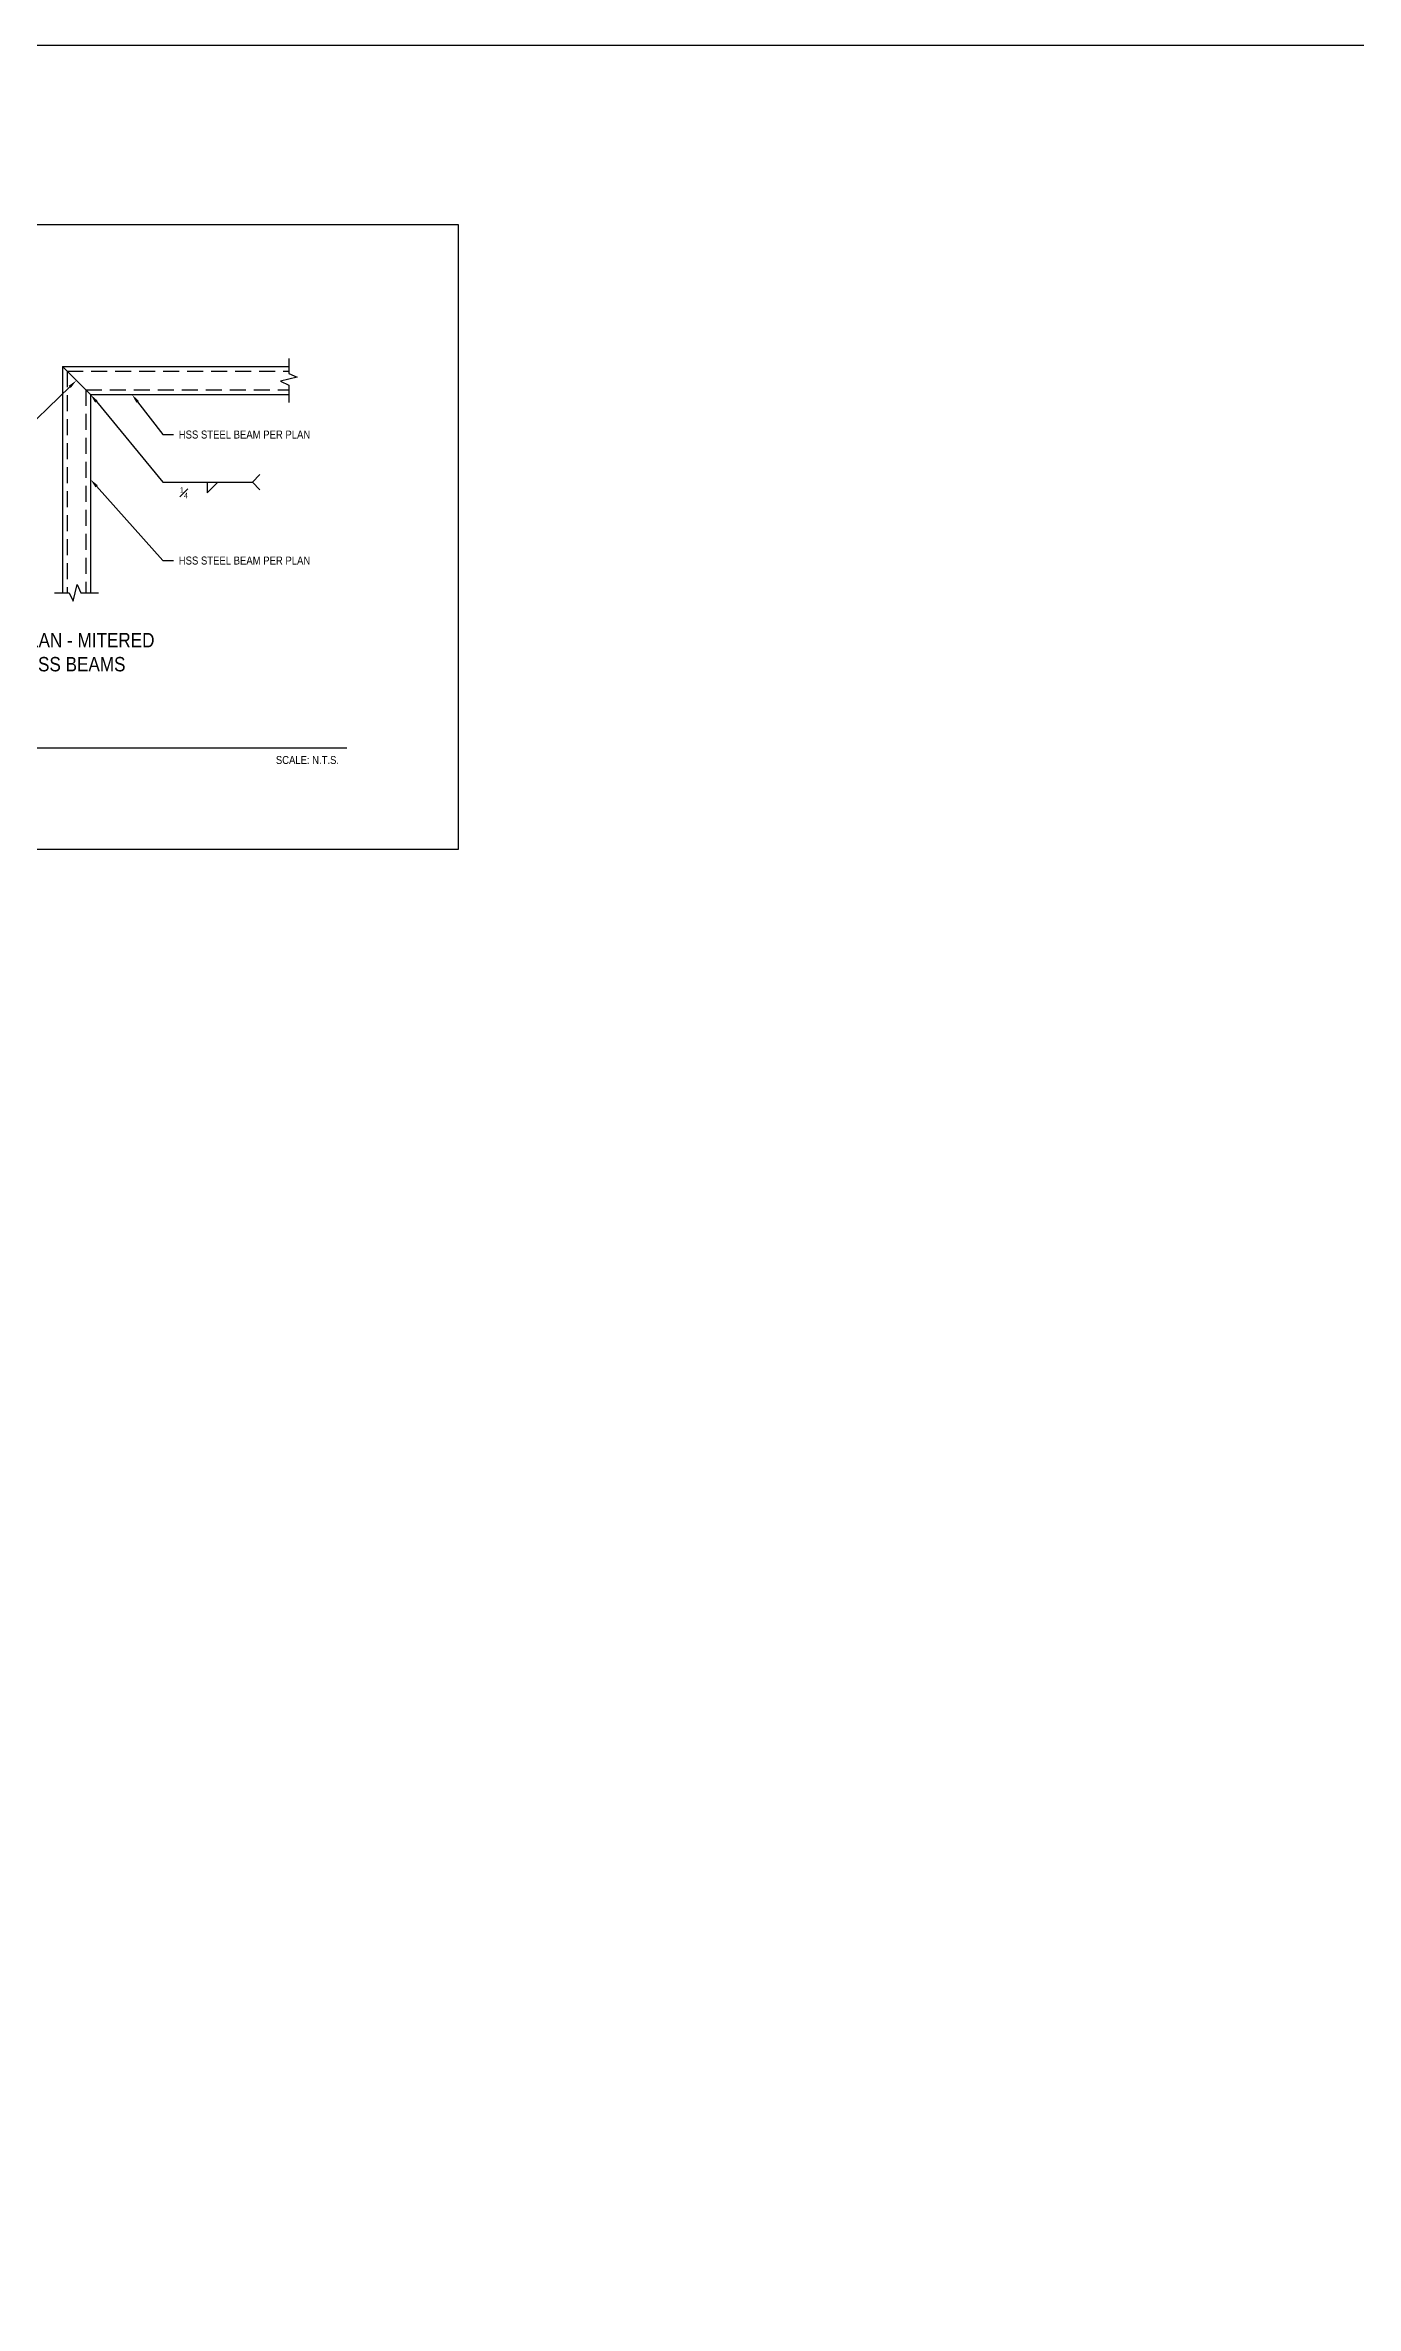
# Model space of a CAD drawing. Header units: inches. Extents: x -16404 to 14624, y -1591 to 16152.
# Drawn here: x -5687.3 to -5564.5, y 8788.2 to 9000 of the extents above; entities that cross this region are included whole.
import ezdxf
from ezdxf import colors
from ezdxf.entities.mleader import LeaderData, LeaderLine
from ezdxf.enums import TextEntityAlignment as Align
from ezdxf.math import Vec2, Vec3

# ---------------------------------------------------------------- set-up
doc = ezdxf.new("R2010")
doc.units = ezdxf.units.IN
doc.header["$LTSCALE"] = 24
doc.header["$MEASUREMENT"] = 0
doc.linetypes.add('HIDDEN4', pattern=[0.09375, 0.0625, -0.03125])
doc.layers.get('0').update_dxf_attribs({"linetype": 'CONTINUOUS'})
doc.layers.add('DESIGNER COMMENTS', color=221, linetype='CONTINUOUS', plot=False)
doc.layers.add('S-ANNO-GRID-NONPLOT', color=251, linetype='CONTINUOUS', plot=False)
for name, color, linetype in [('S-ANNO-NOTE', 4, 'CONTINUOUS'), ('S-BREAK', 2, 'CONTINUOUS'), ('S-NOTE', 4, 'CONTINUOUS'), ('S-STEEL', 4, 'CONTINUOUS')]:
    doc.layers.add(name, color=color, linetype=linetype)
doc.styles.add('Arial', font='arial.ttf', dxfattribs={"width": 0.85})
doc.styles.add('ROMANS', font='romans.shx', dxfattribs={"width": 0.85})

# ---------------------------------------------------------------- blocks, each defined once
blk = doc.blocks.new('*U810')
at = {"const_width": 0.188}
for points in [[(-4.5, 0, -1), (4.5, 0, 3.732051)], [(-4.5, 0, 1), (4.5, 0, -3.732051)]]:
    blk.add_lwpolyline(points, format="xyb", dxfattribs=at)
blk.add_lwpolyline([(4.5, 0), (165.93, 0)], dxfattribs=at)
blk.add_circle((0, 0), 4.5)
at = {"style": 'Arial', "width": 0.85}
for tag, p in [('DWG_TITLE_1', (7.5, 6.19)), ('DWG_TITLE_2', (7.5, 2.44))]:
    blk.add_attdef(tag, text='', height=2.62, dxfattribs=at).set_placement(p, align=Align.MIDDLE_LEFT)
blk.add_attdef('#', text='', height=3, dxfattribs=at).set_placement((0, 0), align=Align.MIDDLE_CENTER)
blk.add_attdef('SCALE', text='', height=1.12, dxfattribs=at).set_placement((164.81, -1.12), align=Align.TOP_RIGHT)

msp = doc.modelspace()

# ---------------------------------------------------------------- linework, layer by layer
at = {"layer": 'DESIGNER COMMENTS'}
msp.add_lwpolyline([(-5780.9784, 8983.18471), (-5648.63538, 8983.18471), (-5648.63538, 8924.61908), (-5780.9784, 8924.61908)], close=True, dxfattribs=at)
at = {"layer": 'S-ANNO-GRID-NONPLOT'}
msp.add_lwpolyline([(-3178.46748, 7440), (-5793.41764, 7440), (-5793.41764, 9000), (-3178.46748, 9000)], close=True, dxfattribs=at)
at = {"layer": 'S-BREAK'}
for points in [[(-5664.48538, 8970.6471), (-5664.48538, 8969.24696), (-5663.71039, 8968.88868), (-5665.26037, 8968.51109), (-5664.48538, 8968.15281), (-5664.48532, 8966.5221)], [(-5686.4579, 8948.67458), (-5685.05777, 8948.67458), (-5684.69949, 8947.89959), (-5684.3219, 8949.44957), (-5683.96362, 8948.67458), (-5682.3329, 8948.67451)]]:
    msp.add_lwpolyline(points, dxfattribs=at)
at = {"layer": 'S-NOTE'}
for points in [[(-5672.15483, 8959.05337), (-5672.15483, 8958.05337), (-5671.15483, 8959.05337)], [(-5667.20278, 8958.34626), (-5667.90989, 8959.05337), (-5667.20278, 8959.76048)]]:
    msp.add_lwpolyline(points, dxfattribs=at)
at = {"layer": 'S-STEEL'}
for p, q in [((-5685.7079, 8969.8971), (-5685.7079, 8948.67458)), ((-5683.0829, 8967.2721), (-5685.7079, 8969.8971)), ((-5685.7079, 8969.8971), (-5664.48538, 8969.8971)), ((-5683.0829, 8967.2721), (-5683.0829, 8948.67454)), ((-5683.0829, 8967.2721), (-5664.48535, 8967.2721))]:
    msp.add_line(p, q, dxfattribs=at)
at = {"layer": 'S-STEEL', "color": 2, "linetype": 'HIDDEN4'}
for p, q in [((-5685.2704, 8969.4596), (-5685.2704, 8948.67458)), ((-5685.2704, 8969.4596), (-5664.48538, 8969.4596)), ((-5683.5204, 8967.7096), (-5683.5204, 8948.67456)), ((-5683.5204, 8967.7096), (-5664.48536, 8967.7096))]:
    msp.add_line(p, q, dxfattribs=at)

# ---------------------------------------------------------------- block references
at = {"layer": 'S-NOTE', "xscale": 0.6666666666666666, "yscale": 0.6666666666666666, "zscale": 0.6666666666666666}
msp.add_blockref('*U810', (-5769.66241, 8934.13669), dxfattribs=at).add_auto_attribs({'#': '12', 'DWG_TITLE_2': 'BEAM TO BEAM CORNER MITER CONNECTION ', 'SCALE': 'SCALE: N.T.S.'})

# ---------------------------------------------------------------- texts
at = {"layer": 'S-ANNO-NOTE', "insert": (-5673.942, 8958.58037), "char_height": 0.75, "width": 2.4380472, "attachment_point": 3, "style": 'Arial'}
msp.add_mtext('\\A1;{\\H0.7x;\\S1#4;}', dxfattribs=at)
at = {"layer": 'S-ANNO-NOTE', "color": 6, "insert": (-5684.4709, 8941.30121), "char_height": 1.35, "width": 17.024235, "attachment_point": 8, "style": 'Arial'}
msp.add_mtext('B: PLAN - MITERED HSS BEAMS', dxfattribs=at)

# ---------------------------------------------------------------- leaders
at = {"layer": 'S-ANNO-NOTE'}
ml = msp.add_multileader_mtext('Standard', dxfattribs=at)
ml.set_content('{\\C256;HSS STEEL BEAM PER PLAN}', color=256, style='Arial')
ml.set_leader_properties(color=2)
ml.build(insert=Vec2(0, 0))
ml.multileader.update_dxf_attribs({"dogleg_length": 0.125, "arrow_head_size": 0.875, "scale": 8})
ctx = ml.context
ctx.base_point, ctx.scale, ctx.char_height, ctx.arrow_head_size, ctx.landing_gap_size, ctx.plane_origin = Vec3(-5675.30491, 8963.51438), 8, 0.75, 0.875, 0.5, Vec3(-5720.0117, 9261.8492)
notes = []
notes.append((ctx, [(0, (1, 1, 0), (-5676.30491, 8963.51438), (1, 0), 1, [(0, [(-5679.19167, 8967.2721)], 0, [])])]))
ctx.mtext.insert, ctx.mtext.width, ctx.mtext.flow_direction = Vec3(-5674.80491, 8963.88938), 9.8009078, 5
ml = msp.add_multileader_mtext('Standard', dxfattribs=at)
ml.set_content('{\\C256;STEEL BEAM PER PLAN}', color=256, style='Arial')
ml.set_leader_properties(color=2)
ml.build(insert=Vec2(0, 0))
ml.multileader.update_dxf_attribs({"dogleg_length": 0.125, "arrow_head_size": 0.875, "scale": 8})
ctx = ml.context
ctx.base_point, ctx.scale, ctx.char_height, ctx.arrow_head_size, ctx.landing_gap_size, ctx.plane_origin = Vec3(-5732.85578, 8960.88938), 8, 0.75, 0.875, 0.5, Vec3(-5777.56256, 9259.2242)
notes.append((ctx, [(0, (1, 1, 0), (-5733.85578, 8960.88938), (1, 0), 1, [(0, [(-5736.74253, 8964.6471)], 0, [])])]))
ctx.mtext.insert, ctx.mtext.width, ctx.mtext.flow_direction = Vec3(-5732.35578, 8961.26438), 9.8009078, 5
ml = msp.add_multileader_mtext('Standard', dxfattribs=at)
ml.set_content('{\\C256;HSS STEEL BEAM PER PLAN}', color=256, style='Arial')
ml.set_leader_properties(color=2)
ml.build(insert=Vec2(0, 0))
ml.multileader.update_dxf_attribs({"dogleg_length": 0.125, "arrow_head_size": 0.875, "scale": 8})
ctx = ml.context
ctx.base_point, ctx.scale, ctx.char_height, ctx.arrow_head_size, ctx.landing_gap_size, ctx.plane_origin = Vec3(-5675.30491, 8951.70701), 8, 0.75, 0.875, 0.5, Vec3(-5720.0117, 9250.04183)
notes.append((ctx, [(0, (1, 1, 0), (-5676.30491, 8951.70701), (1, 0), 1, [(0, [(-5683.0829, 8959.31503)], 0, [])])]))
ctx.mtext.insert, ctx.mtext.width, ctx.mtext.flow_direction = Vec3(-5674.80491, 8952.08201), 9.8009078, 5
ml = msp.add_multileader_mtext('Standard', dxfattribs=at)
ml.set_content('{\\C256;STEEL BEAM PER PLAN}', color=256, style='Arial')
ml.set_leader_properties(color=2)
ml.build(insert=Vec2(0, 0))
ml.multileader.update_dxf_attribs({"dogleg_length": 0.125, "arrow_head_size": 0.875, "scale": 8})
ctx = ml.context
ctx.base_point, ctx.scale, ctx.char_height, ctx.arrow_head_size, ctx.landing_gap_size, ctx.plane_origin = Vec3(-5732.85578, 8949.08201), 8, 0.75, 0.875, 0.5, Vec3(-5777.56256, 9247.41683)
notes.append((ctx, [(0, (1, 1, 0), (-5733.85578, 8949.08201), (1, 0), 1, [(0, [(-5740.63377, 8956.69003)], 0, [])])]))
ctx.mtext.insert, ctx.mtext.width, ctx.mtext.flow_direction = Vec3(-5732.35578, 8949.45701), 9.8009078, 5
ml = msp.add_multileader_mtext('Standard', dxfattribs=at)
ml.set_content('{\\C4;STEEL BEAM PER PLAN}', color=4, style='Arial')
ml.set_leader_properties(color=2)
ml.build(insert=Vec2(0, 0))
ml.multileader.update_dxf_attribs({"dogleg_length": 0.36, "arrow_head_size": 1.3125, "scale": 12})
ctx = ml.context
ctx.base_point, ctx.scale, ctx.char_height, ctx.arrow_head_size, ctx.landing_gap_size, ctx.plane_origin = Vec3(-5719.26585, 8866.3326), 12, 1.125, 1.3125, 1.08, Vec3(-5764.47264, 9162.19963)
notes.append((ctx, [(0, (1, 1, 0), (-5720.76585, 8866.3326), (1, 0), 1.5, [(0, [(-5727.87554, 8873.02434)], 0, [])])]))
ctx.mtext.insert, ctx.mtext.width, ctx.mtext.flow_direction = Vec3(-5718.18585, 8866.9047), 24.332059, 5
ml = msp.add_multileader_mtext('Standard', dxfattribs=at)
ml.set_content('{\\C4;STEEL BEAM PER PLAN}', color=4, style='Arial')
ml.set_leader_properties(color=2)
ml.build(insert=Vec2(0, 0))
ml.multileader.update_dxf_attribs({"dogleg_length": 0.36, "arrow_head_size": 1.3125, "scale": 12})
ctx = ml.context
ctx.base_point, ctx.scale, ctx.char_height, ctx.arrow_head_size, ctx.landing_gap_size, ctx.plane_origin = Vec3(-5719.26585, 8830.75814), 12, 1.125, 1.3125, 1.08, Vec3(-5764.47264, 9126.62516)
notes.append((ctx, [(0, (1, 1, 0), (-5720.76585, 8830.75814), (1, 0), 1.5, [(0, [(-5727.87554, 8836.07023)], 0, [])])]))
ctx.mtext.insert, ctx.mtext.width, ctx.mtext.flow_direction = Vec3(-5718.18585, 8831.33023), 24.332059, 5
at = {"layer": 'S-NOTE'}
ml = msp.add_multileader_mtext('Standard', dxfattribs=at)
ml.set_content('', color=256, style='ROMANS')
ml.set_leader_properties(color=2)
ml.build(insert=Vec2(0, 0))
ml.multileader.update_dxf_attribs({"dogleg_length": 1.21451, "arrow_head_size": 0.875, "scale": 8})
ctx = ml.context
ctx.base_point, ctx.scale, ctx.char_height, ctx.arrow_head_size, ctx.landing_gap_size, ctx.plane_origin = Vec3(-5699.48484, 8963.05073), 8, 0.75, 0.875, 0.5, Vec3(-5683.05922, 8956.02013)
ctx.text_align_type = 2
notes.append((ctx, [(0, (1, 1, 0), (-5690.08982, 8963.05073), (-1, 0), 8.39502, [(0, [(-5684.3954, 8968.5846)], 0, [])])]))
ctx.mtext.insert, ctx.mtext.alignment, ctx.mtext.flow_direction = Vec3(-5698.98484, 8963.42573), 3, 5
ml = msp.add_multileader_mtext('Standard', dxfattribs=at)
ml.set_content('', color=256, style='ROMANS')
ml.set_leader_properties(color=2)
ml.build(insert=Vec2(0, 0))
ml.multileader.update_dxf_attribs({"dogleg_length": 1.21451, "arrow_head_size": 0.875, "scale": 8})
ctx = ml.context
ctx.base_point, ctx.scale, ctx.char_height, ctx.arrow_head_size, ctx.landing_gap_size, ctx.plane_origin = Vec3(-5667.90989, 8959.05337), 8, 0.75, 0.875, 0.5, Vec3(-5684.49641, 8951.42424)
notes.append((ctx, [(0, (1, 1, 0), (-5676.30491, 8959.05337), (1, 0), 8.39502, [(0, [(-5683.0829, 8967.2721)], 0, [])])]))
ctx.mtext.insert, ctx.mtext.flow_direction = Vec3(-5667.40989, 8959.42837), 5
for ctx, leaders in notes:
    for number, flags, end, landing, length, lines in leaders:
        leader = LeaderData()
        leader.index, (leader.has_last_leader_line, leader.has_dogleg_vector, leader.attachment_direction) = number, flags
        leader.last_leader_point, leader.dogleg_vector, leader.dogleg_length = Vec3(end), Vec3(landing), length
        for number, points, colour, breaks in lines:
            line = LeaderLine()
            line.index, line.vertices, line.color, line.breaks = number, Vec3.list(points), colors.encode_raw_color(colour), breaks
            leader.lines.append(line)
        ctx.leaders.append(leader)

doc.saveas('drawing.dxf')
